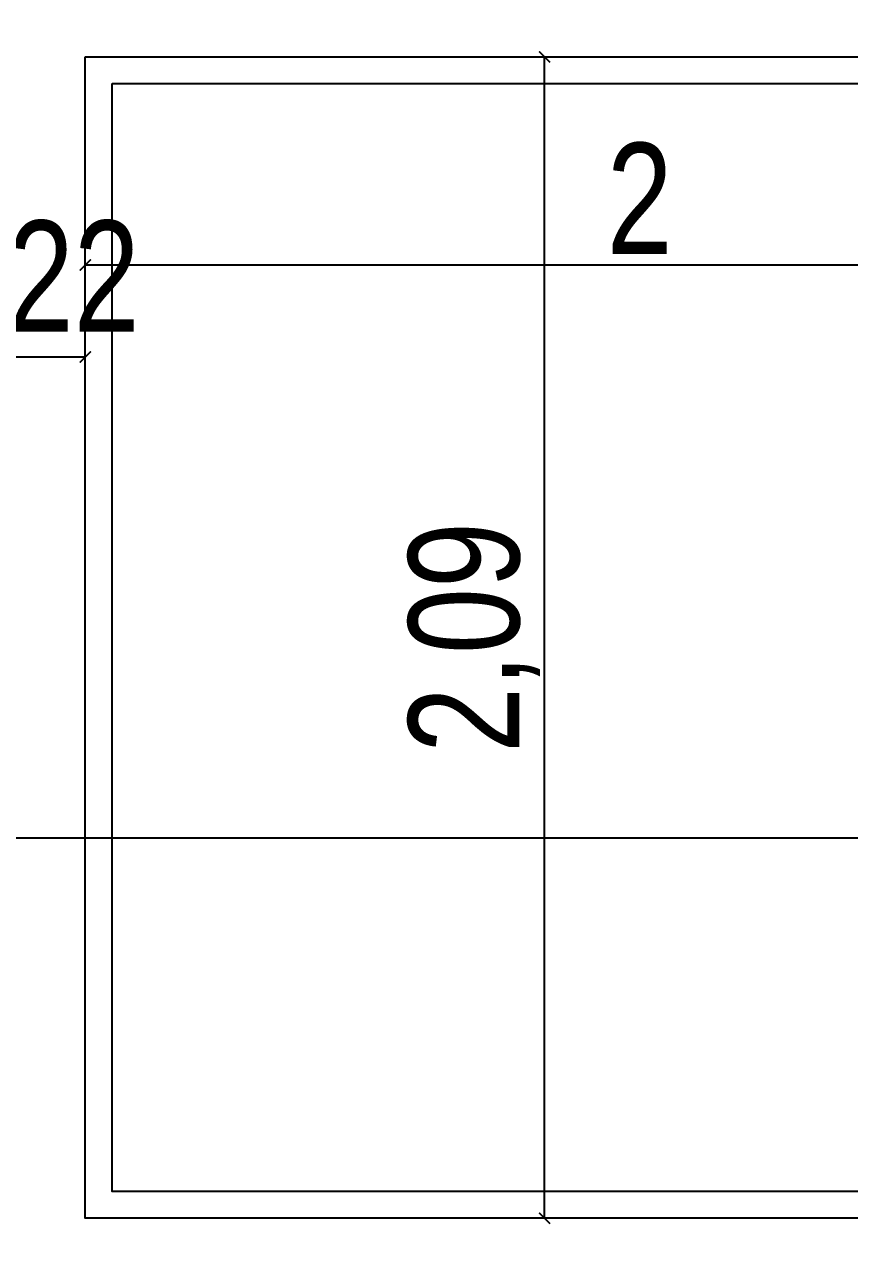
# Model space of a CAD drawing. Header units: inches. Extents: x -279 to 561, y -345 to 342.
# Drawn here: x -172.784 to -171.296, y 56.578 to 58.773 of the extents above; entities that cross this region are included whole.
import ezdxf

# ---------------------------------------------------------------- set-up
doc = ezdxf.new("R2010")
doc.units = ezdxf.units.IN
doc.header["$LTSCALE"] = 0.5
doc.header["$MEASUREMENT"] = 0
doc.layers.add('S-DIM', color=7, linetype='Continuous')
doc.layers.add('WAL', color=7, linetype='Continuous')
doc.styles.add('ROM', font='AGENCYR.TTF', dxfattribs={"width": 0.8})
doc.styles.get("Standard").update_dxf_attribs({"font": 'arial.ttf'})
doc.dimstyles.new('Copy(9) of ISO-25', dxfattribs={"dimtxt": 0.2, "dimasz": 0.02, "dimexe": 0.05, "dimexo": 0.05, "dimgap": 0.02, "dimtad": 1, "dimtxsty": 'ROM', "dimblk": 'ARCHTICK', "dimcen": 0.03, "dimse1": 1, "dimse2": 1, "dimclrd": 248, "dimclrt": 248, "dimadec": 0, "dimazin": 0, "dimtfac": 1, "dimtmove": 0, "dimatfit": 3, "dimldrblk": 'DOT', "dimfxl": 1, "dimarcsym": 0})
doc.dimstyles.get("Standard").update_dxf_attribs({"dimtxt": 0.18, "dimasz": 0.18, "dimexe": 0.18, "dimexo": 0.0625, "dimgap": 0.09, "dimtad": 0, "dimtih": 1, "dimtoh": 1, "dimzin": 0, "dimdsep": 46, "dimtxsty": 'Standard', "dimcen": 0.09, "dimadec": 0, "dimazin": 0, "dimtfac": 1, "dimtofl": 0, "dimtmove": 0, "dimatfit": 3, "dimfxl": 1, "dimtolj": 1, "dimtzin": 0, "dimarcsym": 0})

# ---------------------------------------------------------------- blocks, each defined once
blk = doc.blocks.new('_ArchTick')
at = {"color": 0, "linetype": 'ByBlock', "const_width": 0.15}
blk.add_lwpolyline([(-0.5, -0.5), (0.5, 0.5)], dxfattribs=at)
blk = doc.blocks.new('*D549')
at = {"layer": 'Defpoints', "color": 0, "transparency": 16777216}
for p in [(-171.846, 58.7144), (-171.696, 58.7144), (-171.846, 56.6205)]:
    blk.add_point(p, dxfattribs=at)
at = {"layer": 'WAL', "color": 248, "lineweight": -2, "transparency": 16777216}
blk.add_line((-171.846, 56.6205), (-171.846, 58.7144), dxfattribs=at)
at = {"layer": 'WAL', "color": 248, "lineweight": -2, "transparency": 16777216, "xscale": 0.02, "yscale": 0.02, "zscale": 0.02}
for p, rotation in [((-171.846, 58.7144), 90), ((-171.846, 56.6205), 270)]:
    blk.add_blockref('_ArchTick', p, dxfattribs=dict(at, rotation=rotation))
at = {"layer": 'WAL', "color": 248, "transparency": 16777216, "insert": (-171.9731, 57.6675), "char_height": 0.2, "attachment_point": 5, "rotation": 90, "style": 'ROM'}
blk.add_mtext('2,09', dxfattribs=at)
blk = doc.blocks.new('_DOT')
at = {"color": 0, "linetype": 'ByBlock'}
blk.add_line((-0.5, 0), (-1, 0), dxfattribs=at)
at = {"color": 0, "linetype": 'ByBlock', "const_width": 0.5}
blk.add_lwpolyline([(-0.25, 0, 1), (0.25, 0, 1)], format="xyb", close=True, dxfattribs=at)
blk = doc.blocks.new('*D550')
at = {"layer": 'Defpoints', "color": 0, "transparency": 16777216}
for p in [(-172.6744, 58.3675), (-170.6744, 58.3675), (-170.6744, 58.3393)]:
    blk.add_point(p, dxfattribs=at)
at = {"layer": 'WAL', "color": 248, "lineweight": -2, "transparency": 16777216}
blk.add_line((-172.6744, 58.3393), (-170.6744, 58.3393), dxfattribs=at)
at = {"layer": 'WAL', "color": 248, "lineweight": -2, "transparency": 16777216, "xscale": 0.02, "yscale": 0.02, "zscale": 0.02, "rotation": 180}
blk.add_blockref('_ArchTick', (-172.6744, 58.3393), dxfattribs=at)
at = {"layer": 'WAL', "color": 248, "lineweight": -2, "transparency": 16777216, "xscale": 0.02, "yscale": 0.02, "zscale": 0.02}
blk.add_blockref('_ArchTick', (-170.6744, 58.3393), dxfattribs=at)
at = {"layer": 'WAL', "color": 248, "transparency": 16777216, "insert": (-171.6744, 58.4593), "char_height": 0.2, "attachment_point": 5, "style": 'ROM'}
blk.add_mtext('2', dxfattribs=at)
blk = doc.blocks.new('*D551')
at = {"layer": 'Defpoints', "color": 0, "transparency": 16777216}
for p in [(-172.6744, 58.1735), (-172.8944, 57.9917), (-172.6744, 57.9917)]:
    blk.add_point(p, dxfattribs=at)
at = {"layer": 'WAL', "color": 248, "lineweight": -2, "transparency": 16777216}
blk.add_line((-172.8944, 58.1735), (-172.6744, 58.1735), dxfattribs=at)
at = {"layer": 'WAL', "color": 248, "lineweight": -2, "transparency": 16777216, "xscale": 0.02, "yscale": 0.02, "zscale": 0.02, "rotation": 180}
blk.add_blockref('_ArchTick', (-172.8944, 58.1735), dxfattribs=at)
at = {"layer": 'WAL', "color": 248, "lineweight": -2, "transparency": 16777216, "xscale": 0.02, "yscale": 0.02, "zscale": 0.02}
blk.add_blockref('_ArchTick', (-172.6744, 58.1735), dxfattribs=at)
at = {"layer": 'WAL', "color": 248, "transparency": 16777216, "insert": (-172.7844, 58.3006), "char_height": 0.2, "attachment_point": 5, "style": 'ROM'}
blk.add_mtext('0,22', dxfattribs=at)
blk = doc.blocks.new('*D567')
at = {"layer": 'Defpoints', "color": 0, "transparency": 16777216}
for p in [(-176.0444, 57.4761), (-170.1044, 57.4261), (-170.1044, 57.3067)]:
    blk.add_point(p, dxfattribs=at)
at = {"layer": 'WAL', "color": 248, "lineweight": -2, "transparency": 16777216}
blk.add_line((-176.0444, 57.3067), (-170.1044, 57.3067), dxfattribs=at)
at = {"layer": 'WAL', "color": 248, "lineweight": -2, "transparency": 16777216, "xscale": 0.02, "yscale": 0.02, "zscale": 0.02, "rotation": 180}
blk.add_blockref('_ArchTick', (-176.0444, 57.3067), dxfattribs=at)
at = {"layer": 'WAL', "color": 248, "lineweight": -2, "transparency": 16777216, "xscale": 0.02, "yscale": 0.02, "zscale": 0.02}
blk.add_blockref('_ArchTick', (-170.1044, 57.3067), dxfattribs=at)
at = {"layer": 'WAL', "color": 248, "transparency": 16777216, "insert": (-173.0744, 57.4338), "char_height": 0.2, "attachment_point": 5, "style": 'ROM'}
blk.add_mtext('5,94', dxfattribs=at)
blk = doc.blocks.new('*D1071')
at = {"color": 0, "linetype": 'ByBlock', "lineweight": -2, "transparency": 16777216}
for p, q in [((558.6522, 342.2788), (558.6522, 342.4729)), ((560.6522, 342.2788), (560.6522, 342.4729)), ((558.8322, 342.2929), (559.1722, 342.2929)), ((560.4722, 342.2929), (560.1322, 342.2929))]:
    blk.add_line(p, q, dxfattribs=at)
at = {"color": 0, "linetype": 'ByBlock', "transparency": 16777216}
for points in [[(558.8322, 342.3229), (558.8322, 342.2629), (558.6522, 342.2929)], [(560.4722, 342.3229), (560.4722, 342.2629), (560.6522, 342.2929)]]:
    blk.add_solid(points, dxfattribs=at)
at = {"layer": 'Defpoints', "color": 0, "linetype": 'ByBlock', "transparency": 16777216}
for p in [(560.6522, 342.2929), (558.6522, 342.2163), (560.6522, 342.2163)]:
    blk.add_point(p, dxfattribs=at)
at = {"layer": 'Defpoints', "color": 0, "ltscale": 0.5, "transparency": 16777216}
for p in [(-209.5, -305.36), (-209.5, -305.81), (-209.5, -305.81)]:
    blk.add_point(p, dxfattribs=at)
at = {"layer": 'S-DIM', "color": 0, "lineweight": -2, "ltscale": 0.5, "transparency": 16777216}
for p, q in [((-209.5, -305.18), (-209.5, -305)), ((-209.5625, -305.36), (-209.68, -305.36)), ((-209.5625, -305.81), (-209.68, -305.81)), ((-209.5, -305.99), (-209.5, -306.17))]:
    blk.add_line(p, q, dxfattribs=at)
at = {"layer": 'S-DIM', "color": 0, "ltscale": 0.5, "transparency": 16777216}
for points in [[(-209.53, -305.18), (-209.47, -305.18), (-209.5, -305.36)], [(-209.53, -305.99), (-209.47, -305.99), (-209.5, -305.81)]]:
    blk.add_solid(points, dxfattribs=at)
at = {"color": 0, "linetype": 'ByBlock', "transparency": 16777216, "insert": (559.6522, 342.2929), "char_height": 0.18, "attachment_point": 5}
blk.add_mtext('\\A1;2.0000', dxfattribs=at)
at = {"layer": 'S-DIM', "color": 0, "ltscale": 0.5, "transparency": 16777216, "insert": (-209.5, -305.585), "char_height": 0.18, "attachment_point": 5}
blk.add_mtext('\\A1;0.45', dxfattribs=at)

msp = doc.modelspace()

# ---------------------------------------------------------------- linework, layer by layer
for points in [[(-172.6744, 58.7144), (-170.6744, 58.7144), (-170.6744, 56.6205), (-172.6744, 56.6205)], [(-172.6261, 58.6661), (-170.7227, 58.6661), (-170.7227, 56.6688), (-172.6261, 56.6688)]]:
    msp.add_lwpolyline(points, close=True)

# ---------------------------------------------------------------- dimensions: what is measured, and where the dimension line sits
at = {"layer": 'S-DIM', "ltscale": 0.5}
dim = msp.add_linear_dim(base=(-209.5, -305.81), p1=(-209.5, -305.36), p2=(-209.5, -305.81), angle=90, dimstyle='Standard', dxfattribs=at)
dim.commit()
dim.dimension.update_dxf_attribs({"geometry": '*D1071', "text_midpoint": (-209.5, -305.585)})
at = {"layer": 'WAL'}
for base, p1, p2, angle, picture, middle in [((-171.846, 58.7144), (-171.846, 56.6205), (-171.696, 58.7144), 90, '*D549', (-171.9731, 57.6675)), ((-170.6744, 58.3393), (-172.6744, 58.3675), (-170.6744, 58.3675), 180, '*D550', (-171.6744, 58.4593))]:
    dim = msp.add_linear_dim(base=base, p1=p1, p2=p2, angle=angle, dimstyle='Copy(9) of ISO-25', dxfattribs=at)
    dim.commit()
    dim.dimension.update_dxf_attribs({"geometry": picture, "text_midpoint": middle})
dim = msp.add_linear_dim(base=(-172.6744, 58.1735), p1=(-172.8944, 57.9917), p2=(-172.6744, 57.9917), angle=180, dimstyle='Copy(9) of ISO-25', dxfattribs=at)
dim.commit()
dim.dimension.update_dxf_attribs({"geometry": '*D551', "text_midpoint": (-172.7844, 58.1735), "dimtype": 160})
dim = msp.add_linear_dim(base=(-170.1044, 57.3067), p1=(-176.0444, 57.4761), p2=(-170.1044, 57.4261), dimstyle='Copy(9) of ISO-25', dxfattribs=at)
dim.commit()
dim.dimension.update_dxf_attribs({"geometry": '*D567', "text_midpoint": (-173.0744, 57.4338)})

doc.saveas('drawing.dxf')
